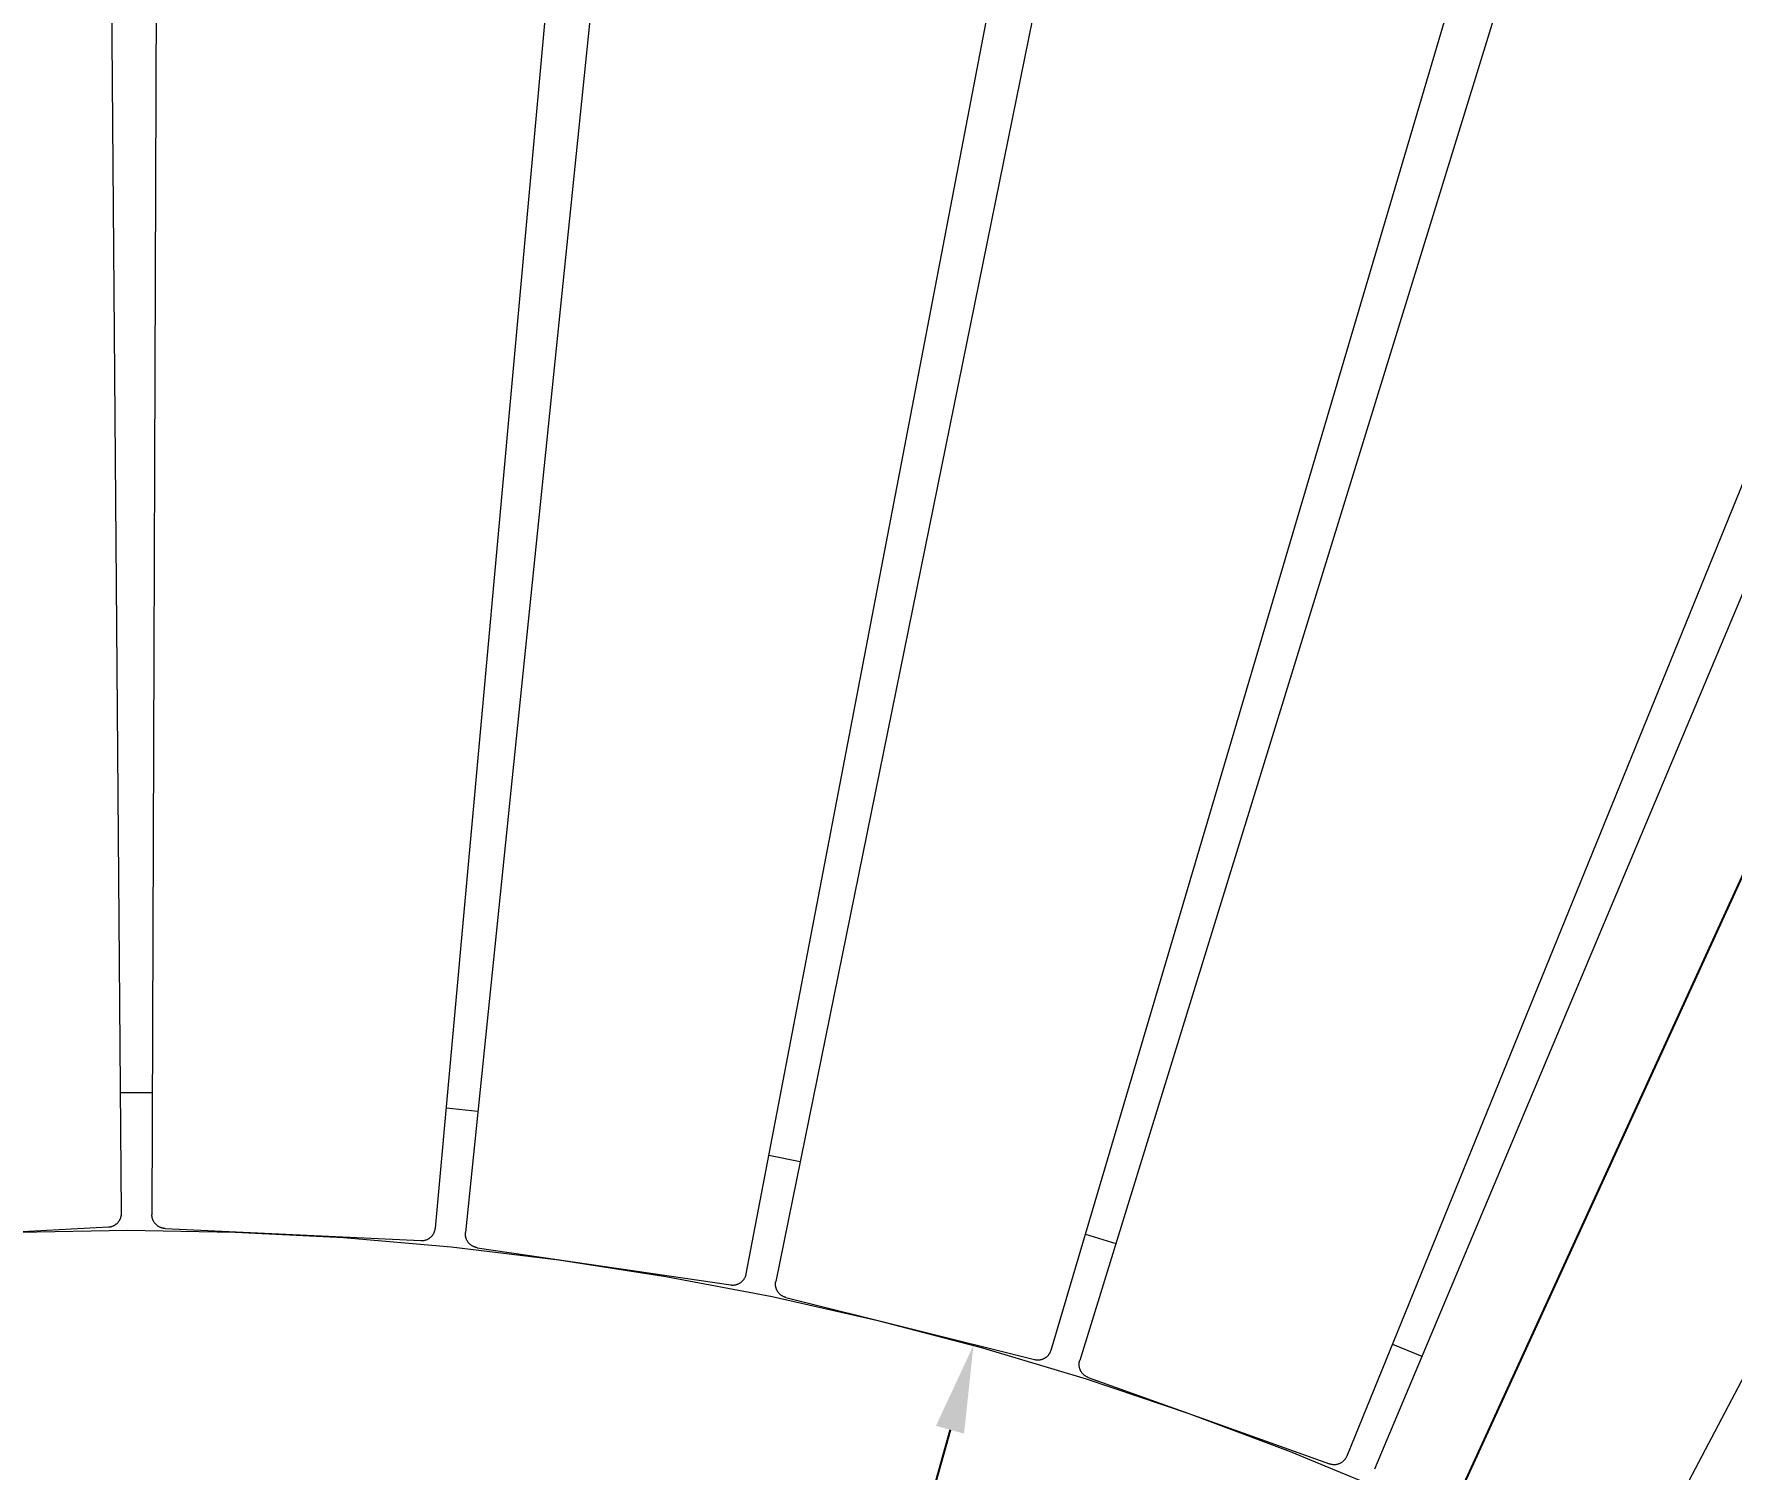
# Model space of a CAD drawing. Header units: inches. Extents: x -11 to 189, y -7 to 133.
# Drawn here: x 39.28 to 58.67, y 39.14 to 55.53 of the extents above; entities that cross this region are included whole.
import ezdxf

# ---------------------------------------------------------------- set-up
doc = ezdxf.new("R2010")
doc.units = ezdxf.units.IN
doc.layers.add('ZANO_R', color=7, linetype='Continuous', lineweight=0)
doc.layers.add('ZANO_W', color=1, linetype='Continuous', lineweight=0)
doc.styles.get("Standard").update_dxf_attribs({"font": 'arial.ttf'})
doc.dimstyles.new('amerykanie', dxfattribs={"dimtxt": 50, "dimasz": 50, "dimexe": 0.5, "dimexo": 0.5, "dimgap": 1, "dimtad": 1, "dimdec": 0, "dimzin": 0, "dimlunit": 5, "dimtxsty": 'Standard', "dimcen": 0.09, "dimclrd": 1, "dimclre": 1, "dimclrt": 1, "dimazin": 0, "dimtfac": 1, "dimtdec": 0, "dimtmove": 0, "dimatfit": 3, "dimfxl": 1, "dimtzin": 0, "dimarcsym": 1})

# ---------------------------------------------------------------- blocks, each defined once
blk = doc.blocks.new('*D402')
at = {"layer": 'ZANO_W', "color": 1, "lineweight": -2}
blk.add_line((49.744, 39.591), (45.952, 25.901), dxfattribs=at)
at = {"layer": 'ZANO_W', "color": 1}
blk.add_solid([(49.904, 39.546), (49.583, 39.635), (50.011, 40.554)], dxfattribs=at)
at = {"layer": 'ZANO_W', "color": 1, "insert": (45.816, 30.433), "char_height": 1.625, "attachment_point": 5, "rotation": 74.5172}
blk.add_mtext('R36 1/4', dxfattribs=at)
blk = doc.blocks.new('*D403')
at = {"layer": 'ZANO_W', "color": 1, "lineweight": -2}
blk.add_line((62.393, 53.774), (48.039, 22.446), dxfattribs=at)
at = {"layer": 'ZANO_W', "color": 1}
blk.add_solid([(62.545, 53.704), (62.242, 53.843), (62.81, 54.683)], dxfattribs=at)
at = {"layer": 'ZANO_W', "color": 1, "insert": (49.152, 28.093), "char_height": 1.625, "attachment_point": 5, "rotation": 65.3829}
blk.add_mtext('R53 15/16', dxfattribs=at)
blk = doc.blocks.new('*D404')
at = {"layer": 'ZANO_W', "color": 1, "lineweight": -2}
blk.add_line((71.748, 56.792), (53.374, 26.87), dxfattribs=at)
at = {"layer": 'ZANO_W', "color": 1}
blk.add_solid([(71.89, 56.705), (71.606, 56.88), (72.271, 57.645)], dxfattribs=at)
at = {"layer": 'ZANO_W', "color": 1, "insert": (53.436, 29.513), "char_height": 1.625, "attachment_point": 5, "rotation": 58.4481}
blk.add_mtext('R61', dxfattribs=at)

msp = doc.modelspace()

# ---------------------------------------------------------------- linework, layer by layer
at = {"layer": 'ZANO_R'}
for p, q in [((40.27912, 42.0638), (40.14275, 59.42686)), ((40.68754, 59.46384), (40.62674, 42.04579)), ((43.86464, 41.8931), (45.43835, 59.18523)), ((45.98414, 59.16839), (44.2088, 41.84095)), ((47.41594, 41.37022), (50.6947, 58.477)), ((51.22591, 58.35293), (47.75329, 41.28445)), ((50.8985, 40.50026), (55.84553, 57.20113)), ((56.36194, 57.02536), (51.22577, 40.38169)), ((54.2785, 39.29166), (60.84571, 55.42435)), ((61.34231, 55.1986), (54.59251, 39.14145)), ((57.52309, 37.75617), (65.64668, 53.16393)), ((40.26829, 43.44291), (40.63162, 43.44187)), ((43.98964, 43.26657), (44.3511, 43.22977)), ((47.67555, 42.72472), (48.03163, 42.65251)), ((37.20679, 41.75466), (40.12975, 41.90529)), ((40.12975, 41.90529), (40.1352, 41.90567)), ((40.1352, 41.90567), (40.14064, 41.90623)), ((40.14064, 41.90623), (40.14605, 41.90699)), ((40.14605, 41.90699), (40.15144, 41.90793)), ((40.15144, 41.90793), (40.15679, 41.90905)), ((40.15679, 41.90905), (40.16209, 41.91036)), ((40.16209, 41.91036), (40.16735, 41.91186)), ((40.16735, 41.91186), (40.17255, 41.91354)), ((40.17255, 41.91354), (40.17769, 41.91539)), ((40.17769, 41.91539), (40.18277, 41.91743)), ((40.18277, 41.91743), (40.18776, 41.91963)), ((40.18776, 41.91963), (40.19268, 41.92201)), ((40.19268, 41.92201), (40.19752, 41.92456)), ((40.19752, 41.92456), (40.20226, 41.92728)), ((40.20226, 41.92728), (40.20691, 41.93016)), ((40.20691, 41.93016), (40.21145, 41.9332)), ((40.21145, 41.9332), (40.21589, 41.93639)), ((40.21589, 41.93639), (40.22021, 41.93974)), ((40.22021, 41.93974), (40.22441, 41.94323)), ((40.22441, 41.94323), (40.22849, 41.94687)), ((40.22849, 41.94687), (40.23244, 41.95065)), ((40.23244, 41.95065), (40.23626, 41.95456)), ((40.23626, 41.95456), (40.23994, 41.9586)), ((40.23994, 41.9586), (40.24347, 41.96277)), ((40.24347, 41.96277), (40.24686, 41.96706)), ((40.24686, 41.96706), (40.2501, 41.97146)), ((40.2501, 41.97146), (40.25318, 41.97597)), ((40.25318, 41.97597), (40.25611, 41.98059)), ((40.25611, 41.98059), (40.25887, 41.9853)), ((40.25887, 41.9853), (40.26147, 41.99011)), ((40.26147, 41.99011), (40.2639, 41.99501)), ((40.2639, 41.99501), (40.26616, 41.99999)), ((40.26616, 41.99999), (40.26824, 42.00504)), ((40.26824, 42.00504), (40.27015, 42.01016)), ((40.27015, 42.01016), (40.27188, 42.01534)), ((40.27188, 42.01534), (40.27343, 42.02059)), ((40.27343, 42.02059), (40.2748, 42.02588)), ((40.2748, 42.02588), (40.27598, 42.03122)), ((40.27598, 42.03122), (40.27697, 42.03659)), ((40.27697, 42.03659), (40.27778, 42.04199)), ((40.27778, 42.04199), (40.2784, 42.04743)), ((40.2784, 42.04743), (40.27883, 42.05287)), ((40.27883, 42.05287), (40.27907, 42.05833)), ((40.27907, 42.05833), (40.27912, 42.0638)), ((40.62682, 42.04033), (40.62674, 42.04579)), ((40.62708, 42.03487), (40.62682, 42.04033)), ((40.62754, 42.02942), (40.62708, 42.03487)), ((40.62818, 42.02399), (40.62754, 42.02942)), ((40.62901, 42.01859), (40.62818, 42.02399)), ((40.63003, 42.01322), (40.62901, 42.01859)), ((40.63124, 42.00789), (40.63003, 42.01322)), ((40.63262, 42.0026), (40.63124, 42.00789)), ((40.6342, 41.99737), (40.63262, 42.0026)), ((40.63595, 41.99219), (40.6342, 41.99737)), ((40.63788, 41.98708), (40.63595, 41.99219)), ((40.63998, 41.98203), (40.63788, 41.98708)), ((40.64226, 41.97707), (40.63998, 41.98203)), ((40.64472, 41.97218), (40.64226, 41.97707)), ((40.64733, 41.96739), (40.64472, 41.97218)), ((40.65012, 41.96268), (40.64733, 41.96739)), ((40.65306, 41.95808), (40.65012, 41.96268)), ((40.65617, 41.95358), (40.65306, 41.95808)), ((40.65943, 41.94919), (40.65617, 41.95358)), ((40.66283, 41.94492), (40.65943, 41.94919)), ((40.66639, 41.94077), (40.66283, 41.94492)), ((40.67009, 41.93674), (40.66639, 41.94077)), ((40.67392, 41.93284), (40.67009, 41.93674)), ((40.67789, 41.92908), (40.67392, 41.93284)), ((40.68198, 41.92546), (40.67789, 41.92908)), ((40.6862, 41.92199), (40.68198, 41.92546)), ((40.69053, 41.91866), (40.6862, 41.92199)), ((40.69498, 41.91549), (40.69053, 41.91866)), ((40.69954, 41.91247), (40.69498, 41.91549)), ((40.7042, 41.90961), (40.69954, 41.91247)), ((40.70895, 41.90691), (40.7042, 41.90961)), ((40.7138, 41.90439), (40.70895, 41.90691)), ((40.71873, 41.90203), (40.7138, 41.90439)), ((40.72374, 41.89984), (40.71873, 41.90203)), ((40.72882, 41.89783), (40.72374, 41.89984)), ((40.73397, 41.89599), (40.72882, 41.89783)), ((40.73918, 41.89434), (40.73397, 41.89599)), ((40.74444, 41.89287), (40.73918, 41.89434)), ((40.74975, 41.89158), (40.74444, 41.89287)), ((40.75511, 41.89048), (40.74975, 41.89158)), ((40.76049, 41.88956), (40.75511, 41.89048)), ((40.76591, 41.88883), (40.76049, 41.88956)), ((40.77135, 41.88829), (40.76591, 41.88883)), ((40.7768, 41.88794), (40.77135, 41.88829)), ((40.7768, 41.88794), (43.70039, 41.75006)), ((43.86116, 41.87153), (43.86231, 41.87687)), ((43.86231, 41.87687), (43.86327, 41.88225)), ((43.86327, 41.88225), (43.86405, 41.88766)), ((43.86405, 41.88766), (43.86464, 41.8931)), ((39.1056, 41.84706), (40.34221, 41.86818)), ((40.34221, 41.86818), (41.57882, 41.84706)), ((41.57882, 41.84706), (42.81398, 41.78374)), ((42.81398, 41.78374), (44.04626, 41.67828)), ((43.70039, 41.75006), (43.70586, 41.7499)), ((43.70586, 41.7499), (43.71132, 41.74993)), ((43.71132, 41.74993), (43.71678, 41.75014)), ((43.71678, 41.75014), (43.72223, 41.75055)), ((43.72223, 41.75055), (43.72767, 41.75115)), ((43.72767, 41.75115), (43.73307, 41.75193)), ((43.73307, 41.75193), (43.73845, 41.7529)), ((43.73845, 41.7529), (43.7438, 41.75406)), ((43.7438, 41.75406), (43.74909, 41.7554)), ((43.74909, 41.7554), (43.75434, 41.75692)), ((43.75434, 41.75692), (43.75954, 41.75863)), ((43.75954, 41.75863), (43.76467, 41.76051)), ((43.76467, 41.76051), (43.76973, 41.76257)), ((43.76973, 41.76257), (43.77472, 41.76481)), ((43.77472, 41.76481), (43.77962, 41.76721)), ((43.77962, 41.76721), (43.78444, 41.76979)), ((43.78444, 41.76979), (43.78917, 41.77253)), ((43.78917, 41.77253), (43.7938, 41.77544)), ((43.7938, 41.77544), (43.79833, 41.7785)), ((43.79833, 41.7785), (43.80274, 41.78172)), ((43.80274, 41.78172), (43.80705, 41.78509)), ((43.80705, 41.78509), (43.81123, 41.78861)), ((43.81123, 41.78861), (43.81529, 41.79227)), ((43.81529, 41.79227), (43.81922, 41.79607)), ((43.81922, 41.79607), (43.82301, 41.8)), ((43.82301, 41.8), (43.82667, 41.80406)), ((43.82667, 41.80406), (43.83018, 41.80825)), ((43.83018, 41.80825), (43.83355, 41.81255)), ((43.83355, 41.81255), (43.83676, 41.81698)), ((43.83676, 41.81698), (43.83982, 41.8215)), ((43.83982, 41.8215), (43.84272, 41.82614)), ((43.84272, 41.82614), (43.84546, 41.83087)), ((43.84546, 41.83087), (43.84803, 41.83569)), ((43.84803, 41.83569), (43.85044, 41.8406)), ((43.85044, 41.8406), (43.85267, 41.84559)), ((43.85267, 41.84559), (43.85472, 41.85065)), ((43.85472, 41.85065), (43.8566, 41.85579)), ((43.8566, 41.85579), (43.8583, 41.86098)), ((43.8583, 41.86098), (43.85982, 41.86623)), ((43.85982, 41.86623), (43.86116, 41.87153)), ((44.20798, 41.82458), (44.20807, 41.83005)), ((44.20809, 41.81912), (44.20798, 41.82458)), ((44.20807, 41.83005), (44.20834, 41.83551)), ((44.20838, 41.81366), (44.20809, 41.81912)), ((44.20834, 41.83551), (44.2088, 41.84095)), ((44.20887, 41.80822), (44.20838, 41.81366)), ((44.20954, 41.80279), (44.20887, 41.80822)), ((44.2104, 41.79739), (44.20954, 41.80279)), ((44.21145, 41.79203), (44.2104, 41.79739)), ((44.21268, 41.78671), (44.21145, 41.79203)), ((44.2141, 41.78143), (44.21268, 41.78671)), ((44.2157, 41.7762), (44.2141, 41.78143)), ((44.21748, 41.77103), (44.2157, 41.7762)), ((44.21944, 41.76593), (44.21748, 41.77103)), ((44.22157, 41.7609), (44.21944, 41.76593)), ((44.22388, 41.75594), (44.22157, 41.7609)), ((44.22636, 41.75107), (44.22388, 41.75594)), ((44.22901, 41.74629), (44.22636, 41.75107)), ((44.23182, 41.7416), (44.22901, 41.74629)), ((44.23479, 41.73701), (44.23182, 41.7416)), ((44.23791, 41.73253), (44.23479, 41.73701)), ((44.2412, 41.72816), (44.23791, 41.73253)), ((44.24463, 41.72391), (44.2412, 41.72816)), ((44.24821, 41.71978), (44.24463, 41.72391)), ((44.25192, 41.71577), (44.24821, 41.71978)), ((44.25578, 41.7119), (44.25192, 41.71577)), ((44.25977, 41.70816), (44.25578, 41.7119)), ((44.26388, 41.70456), (44.25977, 41.70816)), ((44.26812, 41.70111), (44.26388, 41.70456)), ((44.27247, 41.69781), (44.26812, 41.70111)), ((44.27694, 41.69466), (44.27247, 41.69781)), ((44.28151, 41.69166), (44.27694, 41.69466)), ((44.28619, 41.68883), (44.28151, 41.69166)), ((44.29096, 41.68616), (44.28619, 41.68883)), ((44.29582, 41.68366), (44.29096, 41.68616)), ((44.30076, 41.68133), (44.29582, 41.68366)), ((44.30578, 41.67917), (44.30076, 41.68133)), ((51.2902, 41.82262), (51.63744, 41.7157)), ((44.04626, 41.67828), (45.27423, 41.53082)), ((44.31087, 41.67718), (44.30578, 41.67917)), ((44.31603, 41.67538), (44.31087, 41.67718)), ((44.32125, 41.67375), (44.31603, 41.67538)), ((44.32652, 41.67231), (44.32125, 41.67375)), ((44.33184, 41.67105), (44.32652, 41.67231)), ((44.3372, 41.66998), (44.33184, 41.67105)), ((44.34259, 41.66909), (44.3372, 41.66998)), ((44.34259, 41.66909), (47.2384, 41.24406)), ((45.27423, 41.53082), (46.49644, 41.34151)), ((46.49644, 41.34151), (47.71148, 41.11059)), ((47.37329, 41.28918), (47.37707, 41.29313)), ((47.37707, 41.29313), (47.3807, 41.29722)), ((47.3807, 41.29722), (47.38419, 41.30142)), ((47.38419, 41.30142), (47.38753, 41.30575)), ((47.38753, 41.30575), (47.39072, 41.31019)), ((47.39072, 41.31019), (47.39376, 41.31473)), ((47.39376, 41.31473), (47.39663, 41.31938)), ((47.39663, 41.31938), (47.39934, 41.32413)), ((47.39934, 41.32413), (47.40189, 41.32896)), ((47.40189, 41.32896), (47.40426, 41.33388)), ((47.40426, 41.33388), (47.40647, 41.33889)), ((47.40647, 41.33889), (47.4085, 41.34396)), ((47.4085, 41.34396), (47.41035, 41.3491)), ((47.41035, 41.3491), (47.41202, 41.35431)), ((47.41202, 41.35431), (47.41351, 41.35957)), ((47.41351, 41.35957), (47.41482, 41.36487)), ((47.41482, 41.36487), (47.41594, 41.37022)), ((47.2384, 41.24406), (47.24382, 41.24336)), ((47.24382, 41.24336), (47.24927, 41.24284)), ((47.24927, 41.24284), (47.25472, 41.24252)), ((47.25472, 41.24252), (47.26019, 41.24239)), ((47.26019, 41.24239), (47.26565, 41.24245)), ((47.26565, 41.24245), (47.27111, 41.24269)), ((47.27111, 41.24269), (47.27656, 41.24313)), ((47.27656, 41.24313), (47.28199, 41.24375)), ((47.28199, 41.24375), (47.28739, 41.24457)), ((47.28739, 41.24457), (47.29277, 41.24557)), ((47.29277, 41.24557), (47.2981, 41.24675)), ((47.2981, 41.24675), (47.30339, 41.24812)), ((47.30339, 41.24812), (47.30863, 41.24968)), ((47.30863, 41.24968), (47.31382, 41.25141)), ((47.31382, 41.25141), (47.31894, 41.25332)), ((47.31894, 41.25332), (47.32399, 41.25541)), ((47.32399, 41.25541), (47.32896, 41.25768)), ((47.32896, 41.25768), (47.33386, 41.26011)), ((47.33386, 41.26011), (47.33866, 41.26271)), ((47.33866, 41.26271), (47.34337, 41.26548)), ((47.34337, 41.26548), (47.34799, 41.26841)), ((47.34799, 41.26841), (47.3525, 41.2715)), ((47.3525, 41.2715), (47.3569, 41.27474)), ((47.3569, 41.27474), (47.36118, 41.27814)), ((47.36118, 41.27814), (47.36535, 41.28168)), ((47.36535, 41.28168), (47.36938, 41.28536)), ((47.36938, 41.28536), (47.37329, 41.28918)), ((47.71148, 41.11059), (48.91793, 40.83832)), ((47.75013, 41.25187), (47.75019, 41.25733)), ((47.75027, 41.2464), (47.75013, 41.25187)), ((47.75019, 41.25733), (47.75043, 41.26279)), ((47.7506, 41.24095), (47.75027, 41.2464)), ((47.75043, 41.26279), (47.75086, 41.26824)), ((47.75111, 41.2355), (47.7506, 41.24095)), ((47.75086, 41.26824), (47.75149, 41.27367)), ((47.75181, 41.23008), (47.75111, 41.2355)), ((47.75149, 41.27367), (47.75229, 41.27907)), ((47.7527, 41.22469), (47.75181, 41.23008)), ((47.75229, 41.27907), (47.75329, 41.28445)), ((47.75378, 41.21933), (47.7527, 41.22469)), ((47.75504, 41.21402), (47.75378, 41.21933)), ((47.75649, 41.20874), (47.75504, 41.21402)), ((47.75812, 41.20353), (47.75649, 41.20874)), ((47.75993, 41.19837), (47.75812, 41.20353)), ((47.76192, 41.19328), (47.75993, 41.19837)), ((47.76408, 41.18826), (47.76192, 41.19328)), ((47.76641, 41.18332), (47.76408, 41.18826)), ((47.76892, 41.17846), (47.76641, 41.18332)), ((47.77159, 41.17369), (47.76892, 41.17846)), ((47.77442, 41.16902), (47.77159, 41.17369)), ((47.77742, 41.16445), (47.77442, 41.16902)), ((47.78057, 41.15998), (47.77742, 41.16445)), ((47.78388, 41.15563), (47.78057, 41.15998)), ((47.78734, 41.1514), (47.78388, 41.15563)), ((47.79094, 41.14728), (47.78734, 41.1514)), ((47.79468, 41.1433), (47.79094, 41.14728)), ((47.79855, 41.13945), (47.79468, 41.1433)), ((47.80256, 41.13573), (47.79855, 41.13945)), ((47.8067, 41.13215), (47.80256, 41.13573)), ((47.81095, 41.12873), (47.8067, 41.13215)), ((47.81532, 41.12545), (47.81095, 41.12873)), ((47.81981, 41.12232), (47.81532, 41.12545)), ((47.8244, 41.11935), (47.81981, 41.12232)), ((47.82909, 41.11655), (47.8244, 41.11935)), ((47.83387, 41.1139), (47.82909, 41.11655)), ((47.83874, 41.11143), (47.83387, 41.1139)), ((47.8437, 41.10912), (47.83874, 41.11143)), ((47.84873, 41.10699), (47.8437, 41.10912)), ((47.85384, 41.10504), (47.84873, 41.10699)), ((47.85901, 41.10326), (47.85384, 41.10504)), ((47.86423, 41.10166), (47.85901, 41.10326)), ((47.86951, 41.10025), (47.86423, 41.10166)), ((47.86951, 41.10025), (50.70941, 40.39218)), ((48.91793, 40.83832), (50.11437, 40.52502)), ((50.11437, 40.52502), (51.29943, 40.17106)), ((54.79849, 40.56903), (55.13351, 40.42845)), ((50.70941, 40.39218), (50.71474, 40.39095)), ((50.71474, 40.39095), (50.7201, 40.38991)), ((50.7201, 40.38991), (50.7255, 40.38905)), ((50.7255, 40.38905), (50.73092, 40.38838)), ((50.73092, 40.38838), (50.73637, 40.3879)), ((50.73637, 40.3879), (50.74182, 40.38761)), ((50.74182, 40.38761), (50.74729, 40.38751)), ((50.74729, 40.38751), (50.75275, 40.38759)), ((50.75275, 40.38759), (50.75821, 40.38787)), ((50.75821, 40.38787), (50.76366, 40.38834)), ((50.76366, 40.38834), (50.76908, 40.38899)), ((50.76908, 40.38899), (50.77448, 40.38983)), ((50.77448, 40.38983), (50.77985, 40.39086)), ((50.77985, 40.39086), (50.78518, 40.39208)), ((50.78518, 40.39208), (50.79046, 40.39348)), ((50.79046, 40.39348), (50.7957, 40.39506)), ((50.7957, 40.39506), (50.80087, 40.39682)), ((50.80087, 40.39682), (50.80598, 40.39876)), ((50.80598, 40.39876), (50.81102, 40.40088)), ((50.81102, 40.40088), (50.81598, 40.40317)), ((50.81598, 40.40317), (50.82086, 40.40563)), ((50.82086, 40.40563), (50.82565, 40.40826)), ((50.82565, 40.40826), (50.83035, 40.41106)), ((50.83035, 40.41106), (50.83495, 40.41401)), ((50.83495, 40.41401), (50.83944, 40.41712)), ((50.83944, 40.41712), (50.84382, 40.42039)), ((50.84382, 40.42039), (50.84809, 40.42381)), ((50.84809, 40.42381), (50.85223, 40.42737)), ((50.85223, 40.42737), (50.85625, 40.43108)), ((50.85625, 40.43108), (50.86014, 40.43492)), ((50.86014, 40.43492), (50.86389, 40.43889)), ((50.86389, 40.43889), (50.8675, 40.443)), ((50.8675, 40.443), (50.87097, 40.44722)), ((50.87097, 40.44722), (50.87428, 40.45156)), ((50.87428, 40.45156), (50.87745, 40.45602)), ((50.87745, 40.45602), (50.88046, 40.46058)), ((50.88046, 40.46058), (50.88331, 40.46525)), ((50.88331, 40.46525), (50.88599, 40.47001)), ((50.88599, 40.47001), (50.88851, 40.47486)), ((50.88851, 40.47486), (50.89086, 40.47979)), ((50.89086, 40.47979), (50.89304, 40.48481)), ((50.89304, 40.48481), (50.89504, 40.48989)), ((50.89504, 40.48989), (50.89686, 40.49505)), ((50.89686, 40.49505), (50.8985, 40.50026)), ((51.21878, 40.3332), (51.21881, 40.33866)), ((51.21895, 40.32773), (51.21878, 40.3332)), ((51.21881, 40.33866), (51.21902, 40.34412)), ((51.21931, 40.32228), (51.21895, 40.32773)), ((51.21902, 40.34412), (51.21942, 40.34958)), ((51.21942, 40.34958), (51.22001, 40.35501)), ((51.22001, 40.35501), (51.22079, 40.36042)), ((51.22079, 40.36042), (51.22176, 40.3658)), ((51.22176, 40.3658), (51.22291, 40.37114)), ((51.22291, 40.37114), (51.22425, 40.37644)), ((51.22425, 40.37644), (51.22577, 40.38169)), ((51.21985, 40.31684), (51.21931, 40.32228)), ((51.22058, 40.31143), (51.21985, 40.31684)), ((51.2215, 40.30604), (51.22058, 40.31143)), ((51.22261, 40.30069), (51.2215, 40.30604)), ((51.2239, 40.29538), (51.22261, 40.30069)), ((51.22538, 40.29011), (51.2239, 40.29538)), ((51.22704, 40.2849), (51.22538, 40.29011)), ((51.22887, 40.27976), (51.22704, 40.2849)), ((51.23089, 40.27468), (51.22887, 40.27976)), ((51.23308, 40.26967), (51.23089, 40.27468)), ((51.23544, 40.26474), (51.23308, 40.26967)), ((51.23797, 40.2599), (51.23544, 40.26474)), ((51.24067, 40.25514), (51.23797, 40.2599)), ((51.24353, 40.25049), (51.24067, 40.25514)), ((51.24655, 40.24593), (51.24353, 40.25049)), ((51.24973, 40.24148), (51.24655, 40.24593)), ((51.25306, 40.23715), (51.24973, 40.24148)), ((51.25654, 40.23293), (51.25306, 40.23715)), ((51.26016, 40.22884), (51.25654, 40.23293)), ((51.26392, 40.22488), (51.26016, 40.22884)), ((51.26782, 40.22105), (51.26392, 40.22488)), ((51.27185, 40.21735), (51.26782, 40.22105)), ((51.276, 40.2138), (51.27185, 40.21735)), ((51.28028, 40.21039), (51.276, 40.2138)), ((51.28467, 40.20714), (51.28028, 40.21039)), ((51.28917, 40.20404), (51.28467, 40.20714)), ((51.29378, 40.2011), (51.28917, 40.20404)), ((51.29848, 40.19831), (51.29378, 40.2011)), ((51.30328, 40.1957), (51.29848, 40.19831)), ((51.29943, 40.17106), (52.4717, 39.77684)), ((51.30817, 40.19325), (51.30328, 40.1957)), ((51.31314, 40.19097), (51.30817, 40.19325)), ((51.31818, 40.18887), (51.31314, 40.19097)), ((51.32329, 40.18694), (51.31818, 40.18887)), ((51.32329, 40.18694), (54.07969, 39.20273)), ((52.4717, 39.77684), (53.62984, 39.34283)), ((53.62984, 39.34283), (54.77248, 38.86953)), ((54.07969, 39.20273), (54.08486, 39.20098)), ((54.08486, 39.20098), (54.0901, 39.19941)), ((54.0901, 39.19941), (54.09539, 39.19802)), ((54.09539, 39.19802), (54.10072, 39.19682)), ((54.10072, 39.19682), (54.10609, 39.19581)), ((54.10609, 39.19581), (54.11149, 39.19498)), ((54.11149, 39.19498), (54.11692, 39.19434)), ((54.11692, 39.19434), (54.12237, 39.19389)), ((54.12237, 39.19389), (54.12783, 39.19363)), ((54.12783, 39.19363), (54.13329, 39.19356)), ((54.13329, 39.19356), (54.13876, 39.19367)), ((54.13876, 39.19367), (54.14421, 39.19398)), ((54.14421, 39.19398), (54.14966, 39.19448)), ((54.14966, 39.19448), (54.15508, 39.19516)), ((54.15508, 39.19516), (54.16047, 39.19603)), ((54.16047, 39.19603), (54.16584, 39.19709)), ((54.16584, 39.19709), (54.17116, 39.19834)), ((54.17116, 39.19834), (54.17643, 39.19977)), ((54.17643, 39.19977), (54.18166, 39.20138)), ((54.18166, 39.20138), (54.18682, 39.20317)), ((54.18682, 39.20317), (54.19192, 39.20514)), ((54.19192, 39.20514), (54.19695, 39.20728)), ((54.19695, 39.20728), (54.2019, 39.2096)), ((54.2019, 39.2096), (54.20676, 39.21209)), ((54.20676, 39.21209), (54.21154, 39.21474)), ((54.21154, 39.21474), (54.21622, 39.21756)), ((54.21622, 39.21756), (54.2208, 39.22054)), ((54.2208, 39.22054), (54.22528, 39.22368)), ((54.22528, 39.22368), (54.22964, 39.22697)), ((54.22964, 39.22697), (54.23389, 39.23041)), ((54.23389, 39.23041), (54.23801, 39.234)), ((54.23801, 39.234), (54.24201, 39.23773)), ((54.24201, 39.23773), (54.24588, 39.24159)), ((54.24588, 39.24159), (54.24961, 39.24559)), ((54.24961, 39.24559), (54.25319, 39.24971)), ((54.25319, 39.24971), (54.25664, 39.25395)), ((54.25664, 39.25395), (54.25993, 39.25831)), ((54.25993, 39.25831), (54.26307, 39.26279)), ((54.26307, 39.26279), (54.26606, 39.26737)), ((54.26606, 39.26737), (54.26888, 39.27205)), ((54.26888, 39.27205), (54.27154, 39.27682)), ((54.27154, 39.27682), (54.27403, 39.28169)), ((54.27403, 39.28169), (54.27635, 39.28663)), ((54.27635, 39.28663), (54.2785, 39.29166))]:
    msp.add_line(p, q, dxfattribs=at)

# ---------------------------------------------------------------- dimensions: what is measured, and where the dimension line sits
at = {"layer": 'ZANO_W'}
for center, mpoint, picture, middle in [((40.34221, 5.64771), (72.27084, 57.64467), '*D404', (54.56932, 28.81709)), ((40.34221, 5.64771), (62.80992, 54.68278), '*D403', (50.37055, 27.53425)), ((40.34188, 5.6488), (50.01072, 40.55431), '*D402', (47.10806, 30.0754))]:
    dim = msp.add_radius_dim(center=center, mpoint=mpoint, dimstyle='amerykanie', override={"dimtxt": 1.625, "dimasz": 1, "dimgap": 0.5, "dimdec": 4, "dimaunit": 1, "dimadec": 1, "dimtdec": 4, "dimtmove": 1, "dimfrac": 2}, dxfattribs=at)
    dim.commit()
    dim.dimension.update_dxf_attribs({"geometry": picture, "text_midpoint": middle, "dimtype": 164})

doc.saveas('drawing.dxf')
